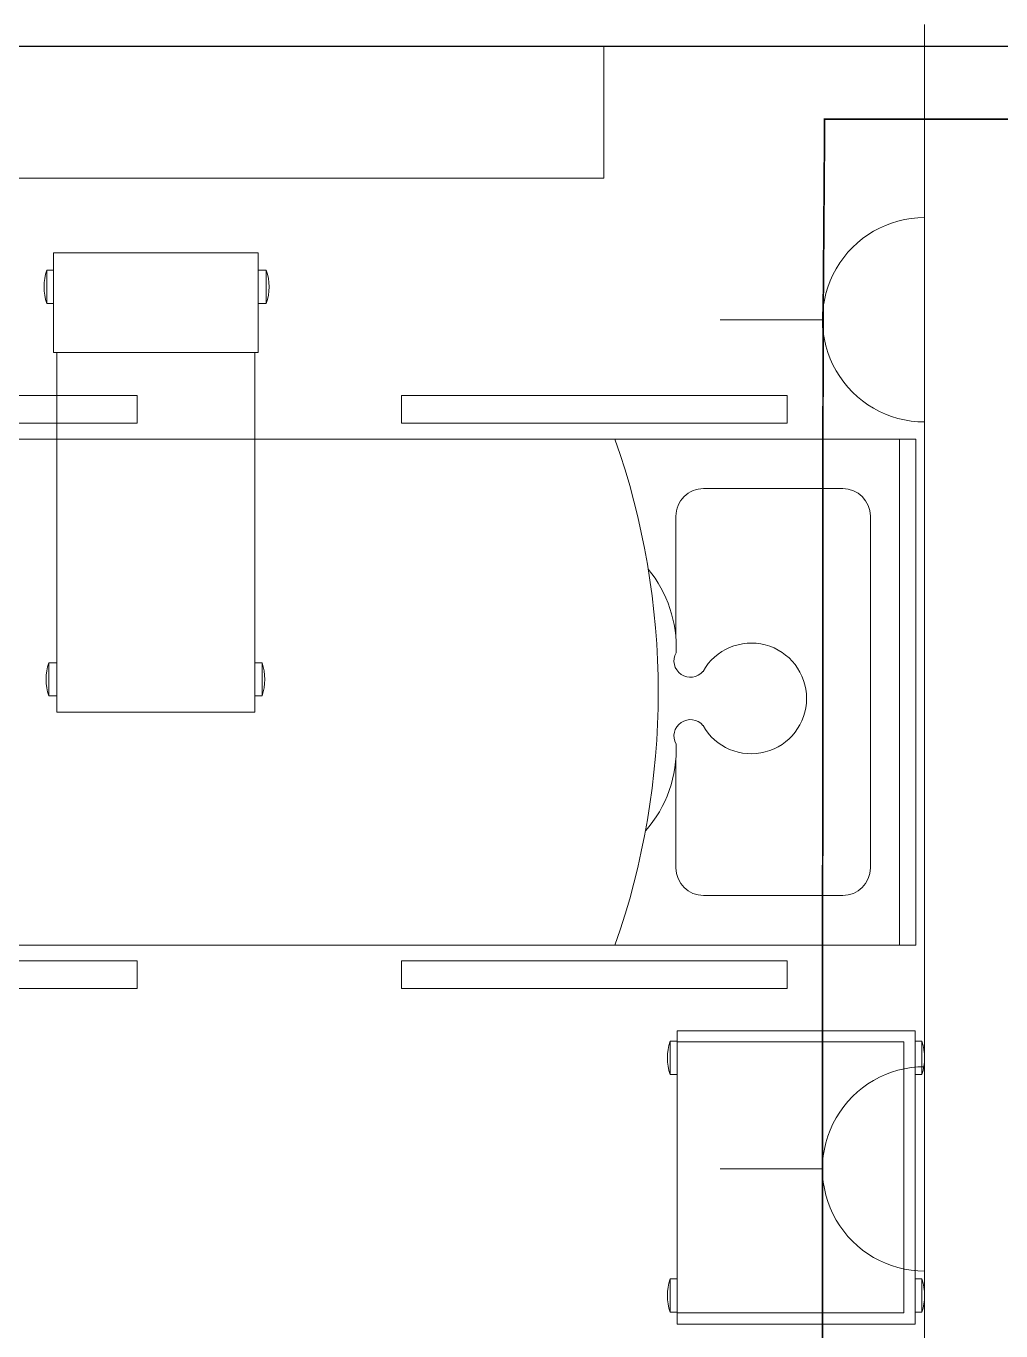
# Model space of a CAD drawing. Header units: metres. Extents: x 75097 to 220695, y -1557923 to -1361206.
# Drawn here: x 145843 to 147604, y -1428758 to -1426401 of the extents above; entities that cross this region are included whole.
import ezdxf

# ---------------------------------------------------------------- set-up
doc = ezdxf.new("R2010")
doc.units = ezdxf.units.M
doc.layers.get('0').update_dxf_attribs({"lineweight": 0})
doc.layers.add('A-100 - Copy$0$axes', color=8, linetype='Continuous')
for name, color, linetype, lineweight in [('A-100 - Copy$0$Medical Equipment and Furniture', 8, 'Continuous', 0), ('A-100 - Copy$0$Medical Equipment and Furniture1', 8, 'Continuous', 5), ('A-100 - Copy$0$Walls', 8, 'Continuous', 0)]:
    doc.layers.add(name, color=color, linetype=linetype, lineweight=lineweight)
doc.layers.add('E-POWR', color=7, linetype='Continuous', lineweight=9, true_color=0x4e7e3e)
doc.layers.add('EXF', color=7, linetype='Continuous', lineweight=0, true_color=0x4e7e3e)

# ---------------------------------------------------------------- blocks, each defined once
blk = doc.blocks.new('NORMAL SOCKET')
at = {"layer": 'E-POWR'}
for p, q in [((0, 307.7), (0, 615.4)), ((-307.7, 0), (307.7, 0))]:
    blk.add_line(p, q, dxfattribs=at)
blk.add_ellipse((0, 0), major_axis=(32.8, 305.9), ratio=1, start_param=4.81904, end_param=7.960633, dxfattribs=at)
blk = doc.blocks.new('A-100 - Copy$0$Hospital Bed')
at = {"layer": 'A-100 - Copy$0$Medical Equipment and Furniture1'}
for p, q in [((38.338, -101.6315, 0), (38.338, -101.6815, 0)), ((38.338, -101.6315, 0), (39.0347, -101.6315, 0)), ((39.0347, -101.6315, 0), (39.0347, -101.6815, 0)), ((39.5123, -101.6315, 0), (40.209, -101.6315, 0)), ((39.5123, -101.6315, 0), (39.5123, -101.6815, 0)), ((40.209, -101.6315, 0), (40.209, -101.6815, 0)), ((38.338, -101.6815, 0), (39.0347, -101.6815, 0)), ((39.5123, -101.6815, 0), (40.209, -101.6815, 0)), ((38.105, -102.6245, 0), (38.105, -101.7101, 0)), ((38.105, -101.7101, 0), (40.4164, -101.7101, 0)), ((38.135, -102.6245, 0), (38.135, -101.7101, 0)), ((40.3864, -101.7101, 0), (40.3864, -102.6245, 0)), ((40.4164, -101.7101, 0), (40.4164, -102.6245, 0)), ((38.2374, -101.7997, 0), (38.4887, -101.7997, 0)), ((38.1874, -102.485, 0), (38.1874, -101.8497, 0)), ((38.5387, -102.0476, 0), (38.5387, -101.8497, 0)), ((38.5387, -102.485, 0), (38.5387, -102.264, 0)), ((38.4887, -102.535, 0), (38.2374, -102.535, 0)), ((40.4164, -102.6245, 0), (38.105, -102.6245, 0)), ((38.338, -102.6532, 0), (38.338, -102.7032, 0)), ((39.0347, -102.6532, 0), (38.338, -102.6532, 0)), ((39.0347, -102.6532, 0), (39.0347, -102.7032, 0)), ((40.209, -102.6532, 0), (39.5123, -102.6532, 0)), ((39.5123, -102.6532, 0), (39.5123, -102.7032, 0)), ((40.209, -102.6532, 0), (40.209, -102.7032, 0)), ((39.0347, -102.7032, 0), (38.338, -102.7032, 0)), ((40.209, -102.7032, 0), (39.5123, -102.7032, 0))]:
    blk.add_line(p, q, dxfattribs=at)
at = {"layer": 'A-100 - Copy$0$Medical Equipment and Furniture1', "elevation": 0}
for points in [[(38.6489, -102.6245), (38.6489, -102.6245), (38.6489, -102.6245), (38.6489, -102.6245), (38.6489, -102.6245), (38.6489, -102.6245), (38.6489, -102.6245), (38.6489, -102.6245), (38.6489, -102.6245), (38.6489, -102.6245), (38.6489, -102.6245), (38.6489, -102.6245), (38.6489, -102.6245), (38.6489, -102.6245), (38.6489, -102.6245), (38.6489, -102.6245), (38.6489, -102.6245), (38.6489, -102.6245), (38.6489, -102.6245), (38.6489, -102.6245), (38.6489, -102.6245), (38.6489, -102.6245), (38.6489, -102.6245), (38.6489, -102.6245), (38.6489, -102.6245), (38.6489, -102.6245), (38.6489, -102.6245), (38.6489, -102.6245), (38.6489, -102.6245), (38.6489, -102.6245), (38.6489, -102.6245), (38.6489, -102.6245), (38.6489, -102.6245), (38.6489, -102.6245), (38.6489, -102.6245), (38.6489, -102.6245), (38.6489, -102.6245), (38.6489, -102.6245), (38.6489, -102.6245), (38.6489, -102.6245), (38.6489, -102.6245), (38.6489, -102.6245), (38.6489, -102.6245), (38.6489, -102.6245), (38.6489, -102.6245), (38.6489, -102.6245), (38.6489, -102.6245), (38.6489, -102.6245), (38.6489, -102.6245), (38.6489, -102.6245), (38.6489, -102.6245), (38.6489, -102.6245), (38.6489, -102.6245), (38.6489, -102.6245), (38.6489, -102.6245), (38.6489, -102.6245), (38.6489, -102.6245), (38.6489, -102.6245), (38.6489, -102.6245), (38.6489, -102.6245), (38.6489, -102.6245), (38.6489, -102.6245), (38.6489, -102.6245), (38.6489, -102.6245), (38.6489, -102.6245), (38.6489, -102.6245), (38.6489, -102.6245), (38.6489, -102.6245), (38.6489, -102.6245), (38.6489, -102.6245), (38.6489, -102.6245), (38.6489, -102.6245), (38.6489, -102.6245), (38.6489, -102.6245), (38.6489, -102.6245), (38.6489, -102.6245), (38.6489, -102.6245), (38.6489, -102.6245), (38.6489, -102.6245), (38.6489, -102.6245), (38.6489, -102.6245), (38.6489, -102.6245), (38.6489, -102.6245), (38.6489, -102.6245), (38.6489, -102.6245), (38.6489, -102.6245), (38.6489, -102.6245), (38.6489, -102.6245), (38.6489, -102.6245), (38.6489, -102.6245), (38.6489, -102.6245), (38.6489, -102.6245), (38.6489, -102.6245), (38.6489, -102.6245), (38.6489, -102.6245), (38.6489, -102.6245), (38.6489, -102.6245), (38.6489, -102.6245), (38.6489, -102.6245), (38.6489, -102.6245), (38.6489, -102.6245), (38.6489, -102.6245), (38.6489, -102.6245), (38.6489, -102.6245), (38.6489, -102.6245), (38.6489, -102.6245), (38.6489, -102.6245), (38.6489, -102.6245), (38.6489, -102.6245), (38.6489, -102.6245), (38.6489, -102.6245), (38.6489, -102.6245), (38.6489, -102.6245), (38.6489, -102.6245), (38.6489, -102.6245), (38.6489, -102.6245), (38.6489, -102.6245), (38.6489, -102.6245), (38.6489, -102.6245), (38.6489, -102.6245), (38.6489, -102.6245), (38.6489, -102.6245), (38.6489, -102.6245), (38.6489, -102.6245), (38.6489, -102.6245), (38.6489, -102.6245), (38.6489, -102.6245), (38.6489, -102.6245), (38.6489, -102.6245), (38.6489, -102.6245), (38.6489, -102.6245), (38.6489, -102.6245), (38.6489, -102.6245), (38.6489, -102.6245), (38.6489, -102.6245), (38.6489, -102.6245), (38.6489, -102.6245), (38.6489, -102.6245), (38.6489, -102.6245), (38.6489, -102.6245), (38.6489, -102.6245), (38.6489, -102.6245), (38.6489, -102.6245), (38.6489, -102.6245), (38.6489, -102.6245), (38.6489, -102.6245), (38.6489, -102.6245), (38.6489, -102.6245), (38.6489, -102.6245), (38.6489, -102.6245), (38.6489, -102.6245), (38.6489, -102.6245), (38.6489, -102.6245), (38.6489, -102.6245), (38.6489, -102.6245), (38.6489, -102.6245), (38.6489, -102.6245), (38.6489, -102.6245), (38.6489, -102.6245), (38.6489, -102.6245), (38.6489, -102.6245), (38.6489, -102.6245), (38.6489, -102.6245), (38.6489, -102.6245), (38.6489, -102.6245), (38.6489, -102.6245), (38.6489, -102.6245), (38.6489, -102.6245), (38.6489, -102.6245), (38.6489, -102.6245), (38.6489, -102.6245), (38.6489, -102.6245), (38.6489, -102.6245), (38.6489, -102.6245), (38.6489, -102.6245), (38.6489, -102.6245), (38.6489, -102.6245), (38.6489, -102.6245), (38.6489, -102.6245), (38.6489, -102.6245), (38.6489, -102.6245), (38.6489, -102.6245), (38.6489, -102.6245), (38.6489, -102.6245), (38.6489, -102.6245), (38.6489, -102.6245), (38.6489, -102.6245), (38.6489, -102.6245), (38.6489, -102.6245), (38.6489, -102.6245), (38.6489, -102.6245), (38.6489, -102.6245), (38.6489, -102.6245), (38.6489, -102.6245), (38.6489, -102.6245), (38.6489, -102.6245), (38.6489, -102.6245), (38.6489, -102.6245), (38.6489, -102.6245), (38.6489, -102.6245), (38.6489, -102.6245), (38.6489, -102.6245), (38.6489, -102.6245), (38.6489, -102.6245), (38.6489, -102.6245), (38.6489, -102.6245), (38.6489, -102.6245), (38.6489, -102.6245), (38.6489, -102.6245), (38.6489, -102.6245), (38.6489, -102.6245), (38.6489, -102.6245), (38.6489, -102.6245), (38.6489, -102.6245), (38.6489, -102.6245), (38.6489, -102.6245), (38.6489, -102.6245), (38.6489, -102.6245), (38.6489, -102.6245)], [(38.6489, -102.6245), (38.6489, -102.6245), (38.6489, -102.6245), (38.6489, -102.6245), (38.6489, -102.6245), (38.6489, -102.6245), (38.6489, -102.6245), (38.6489, -102.6245), (38.6489, -102.6245), (38.6489, -102.6245), (38.6489, -102.6245), (38.6489, -102.6245), (38.6489, -102.6245), (38.6489, -102.6245), (38.6489, -102.6245), (38.6489, -102.6245), (38.6489, -102.6245), (38.6489, -102.6245), (38.6489, -102.6245), (38.6489, -102.6245), (38.6489, -102.6245), (38.6489, -102.6245), (38.6489, -102.6245), (38.6489, -102.6245), (38.6489, -102.6245), (38.6489, -102.6245), (38.6489, -102.6245), (38.6489, -102.6245), (38.6489, -102.6245), (38.6489, -102.6245), (38.6489, -102.6245), (38.6489, -102.6245), (38.6489, -102.6245), (38.6489, -102.6245), (38.6489, -102.6245), (38.6489, -102.6245), (38.6489, -102.6245), (38.6489, -102.6245), (38.6489, -102.6245), (38.6489, -102.6245), (38.6489, -102.6245), (38.6489, -102.6245), (38.6489, -102.6245), (38.6489, -102.6245), (38.6489, -102.6245), (38.6489, -102.6245), (38.6489, -102.6245), (38.6489, -102.6245), (38.6489, -102.6245), (38.6489, -102.6245), (38.6489, -102.6245), (38.6489, -102.6245), (38.6489, -102.6245), (38.6489, -102.6245), (38.6489, -102.6245), (38.6489, -102.6245), (38.6489, -102.6245), (38.6489, -102.6245), (38.6489, -102.6245), (38.6489, -102.6245), (38.6489, -102.6245), (38.6489, -102.6245), (38.6489, -102.6245), (38.6489, -102.6245), (38.6489, -102.6245), (38.6489, -102.6245), (38.6489, -102.6245), (38.6489, -102.6245), (38.6489, -102.6245), (38.6489, -102.6245), (38.6489, -102.6245), (38.6489, -102.6245), (38.6489, -102.6245), (38.6489, -102.6245), (38.6489, -102.6245), (38.6489, -102.6245), (38.6489, -102.6245), (38.6489, -102.6245), (38.6489, -102.6245), (38.6489, -102.6245), (38.6489, -102.6245), (38.6489, -102.6245), (38.6489, -102.6245), (38.6489, -102.6245), (38.6489, -102.6245), (38.6489, -102.6245), (38.6489, -102.6245), (38.6489, -102.6245), (38.6489, -102.6245), (38.6489, -102.6245), (38.6489, -102.6245), (38.6489, -102.6245), (38.6489, -102.6245), (38.6489, -102.6245), (38.6489, -102.6245), (38.6489, -102.6245), (38.6489, -102.6245), (38.6489, -102.6245), (38.6489, -102.6245), (38.6489, -102.6245), (38.6489, -102.6245), (38.6489, -102.6245), (38.6489, -102.6245), (38.6489, -102.6245), (38.6489, -102.6245), (38.6489, -102.6245), (38.6489, -102.6245), (38.6489, -102.6245), (38.6489, -102.6245), (38.6489, -102.6245), (38.6489, -102.6245), (38.6489, -102.6245), (38.6489, -102.6245), (38.6489, -102.6245), (38.6489, -102.6245), (38.6489, -102.6245), (38.6489, -102.6245), (38.6489, -102.6245), (38.6489, -102.6245), (38.6489, -102.6245), (38.6489, -102.6245), (38.6489, -102.6245), (38.6489, -102.6245), (38.6489, -102.6245), (38.6489, -102.6245), (38.6489, -102.6245), (38.6489, -102.6245), (38.6489, -102.6245), (38.6489, -102.6245), (38.6489, -102.6245), (38.6489, -102.6245), (38.6489, -102.6245), (38.6489, -102.6245), (38.6489, -102.6245), (38.6489, -102.6245), (38.6489, -102.6245), (38.6489, -102.6245), (38.6489, -102.6245), (38.6489, -102.6245), (38.6489, -102.6245), (38.6489, -102.6245), (38.6489, -102.6245), (38.6489, -102.6245), (38.6489, -102.6245), (38.6489, -102.6245), (38.6489, -102.6245), (38.6489, -102.6245), (38.6489, -102.6245), (38.6489, -102.6245), (38.6489, -102.6245), (38.6489, -102.6245), (38.6489, -102.6245), (38.6489, -102.6245), (38.6489, -102.6245), (38.6489, -102.6245), (38.6489, -102.6245), (38.6489, -102.6245), (38.6489, -102.6245), (38.6489, -102.6245), (38.6489, -102.6245), (38.6489, -102.6245), (38.6489, -102.6245), (38.6489, -102.6245), (38.6489, -102.6245), (38.6489, -102.6245), (38.6489, -102.6245), (38.6489, -102.6245), (38.6489, -102.6245), (38.6489, -102.6245), (38.6489, -102.6245), (38.6489, -102.6245), (38.6489, -102.6245), (38.6489, -102.6245), (38.6489, -102.6245), (38.6489, -102.6245), (38.6489, -102.6245), (38.6489, -102.6245), (38.6489, -102.6245), (38.6489, -102.6245), (38.6489, -102.6245), (38.6489, -102.6245), (38.6489, -102.6245), (38.6489, -102.6245), (38.6489, -102.6245), (38.6489, -102.6245), (38.6489, -102.6245), (38.6489, -102.6245), (38.6489, -102.6245), (38.6489, -102.6245), (38.6489, -102.6245), (38.6489, -102.6245), (38.6489, -102.6245), (38.6489, -102.6245), (38.6489, -102.6245), (38.6489, -102.6245), (38.6489, -102.6245), (38.6489, -102.6245), (38.6489, -102.6245), (38.6489, -102.6245), (38.6489, -102.6245), (38.6489, -102.6245), (38.6489, -102.6245), (38.6489, -102.6245), (38.6489, -102.6245), (38.6489, -102.6245), (38.6489, -102.6245), (38.6489, -102.6245), (38.6489, -102.6245), (38.6489, -102.6245), (38.6489, -102.6245), (38.6489, -102.6245), (38.6489, -102.6245), (38.6489, -102.6245), (38.6489, -102.6245)], [(38.6489, -102.6245), (38.6489, -102.6245), (38.6489, -102.6245), (38.6489, -102.6245), (38.6489, -102.6245), (38.6489, -102.6245), (38.6489, -102.6245), (38.6489, -102.6245), (38.6489, -102.6245), (38.6489, -102.6245), (38.6489, -102.6245), (38.6489, -102.6245), (38.6489, -102.6245), (38.6489, -102.6245), (38.6489, -102.6245), (38.6489, -102.6245), (38.6489, -102.6245), (38.6489, -102.6245), (38.6489, -102.6245), (38.6489, -102.6245), (38.6489, -102.6245), (38.6489, -102.6245), (38.6489, -102.6245), (38.6489, -102.6245), (38.6489, -102.6245), (38.6489, -102.6245), (38.6489, -102.6245), (38.6489, -102.6245), (38.6489, -102.6245), (38.6489, -102.6245), (38.6489, -102.6245), (38.6489, -102.6245), (38.6489, -102.6245), (38.6489, -102.6245), (38.6489, -102.6245), (38.6489, -102.6245), (38.6489, -102.6245), (38.6489, -102.6245), (38.6489, -102.6245), (38.6489, -102.6245), (38.6489, -102.6245), (38.6489, -102.6245), (38.6489, -102.6245), (38.6489, -102.6245), (38.6489, -102.6245), (38.6489, -102.6245), (38.6489, -102.6245), (38.6489, -102.6245), (38.6489, -102.6245), (38.6489, -102.6245), (38.6489, -102.6245), (38.6489, -102.6245), (38.6489, -102.6245), (38.6489, -102.6245), (38.6489, -102.6245), (38.6489, -102.6245), (38.6489, -102.6245), (38.6489, -102.6245), (38.6489, -102.6245), (38.6489, -102.6245), (38.6489, -102.6245), (38.6489, -102.6245), (38.6489, -102.6245), (38.6489, -102.6245), (38.6489, -102.6245), (38.6489, -102.6245), (38.6489, -102.6245), (38.6489, -102.6245), (38.6489, -102.6245), (38.6489, -102.6245), (38.6489, -102.6245), (38.6489, -102.6245), (38.6489, -102.6245), (38.6489, -102.6245), (38.6489, -102.6245), (38.6489, -102.6245), (38.6489, -102.6245), (38.6489, -102.6245), (38.6489, -102.6245), (38.6489, -102.6245), (38.6489, -102.6245), (38.6489, -102.6245), (38.6489, -102.6245), (38.6489, -102.6245), (38.6489, -102.6245), (38.6489, -102.6245), (38.6489, -102.6245), (38.6489, -102.6245), (38.6489, -102.6245), (38.6489, -102.6245), (38.6489, -102.6245), (38.6489, -102.6245), (38.6489, -102.6245), (38.6489, -102.6245), (38.6489, -102.6245), (38.6489, -102.6245), (38.6489, -102.6245), (38.6489, -102.6245), (38.6489, -102.6245), (38.6489, -102.6245), (38.6489, -102.6245), (38.6489, -102.6245), (38.6489, -102.6245), (38.6489, -102.6245), (38.6489, -102.6245), (38.6489, -102.6245), (38.6489, -102.6245), (38.6489, -102.6245), (38.6489, -102.6245), (38.6489, -102.6245), (38.6489, -102.6245), (38.6489, -102.6245), (38.6489, -102.6245), (38.6489, -102.6245), (38.6489, -102.6245), (38.6489, -102.6245), (38.6489, -102.6245), (38.6489, -102.6245), (38.6489, -102.6245), (38.6489, -102.6245), (38.6489, -102.6245), (38.6489, -102.6245), (38.6489, -102.6245), (38.6489, -102.6245), (38.6489, -102.6245), (38.6489, -102.6245), (38.6489, -102.6245), (38.6489, -102.6245), (38.6489, -102.6245), (38.6489, -102.6245), (38.6489, -102.6245), (38.6489, -102.6245), (38.6489, -102.6245), (38.6489, -102.6245), (38.6489, -102.6245), (38.6489, -102.6245), (38.6489, -102.6245), (38.6489, -102.6245), (38.6489, -102.6245), (38.6489, -102.6245), (38.6489, -102.6245), (38.6489, -102.6245), (38.6489, -102.6245), (38.6489, -102.6245), (38.6489, -102.6245), (38.6489, -102.6245), (38.6489, -102.6245), (38.6489, -102.6245), (38.6489, -102.6245), (38.6489, -102.6245), (38.6489, -102.6245), (38.6489, -102.6245), (38.6489, -102.6245), (38.6489, -102.6245), (38.6489, -102.6245), (38.6489, -102.6245), (38.6489, -102.6245), (38.6489, -102.6245), (38.6489, -102.6245), (38.6489, -102.6245), (38.6489, -102.6245), (38.6489, -102.6245), (38.6489, -102.6245), (38.6489, -102.6245), (38.6489, -102.6245), (38.6489, -102.6245), (38.6489, -102.6245), (38.6489, -102.6245), (38.6489, -102.6245), (38.6489, -102.6245), (38.6489, -102.6245), (38.6489, -102.6245), (38.6489, -102.6245), (38.6489, -102.6245), (38.6489, -102.6245), (38.6489, -102.6245), (38.6489, -102.6245), (38.6489, -102.6245), (38.6489, -102.6245), (38.6489, -102.6245), (38.6489, -102.6245), (38.6489, -102.6245), (38.6489, -102.6245), (38.6489, -102.6245), (38.6489, -102.6245), (38.6489, -102.6245), (38.6489, -102.6245), (38.6489, -102.6245), (38.6489, -102.6245), (38.6489, -102.6245), (38.6489, -102.6245), (38.6489, -102.6245), (38.6489, -102.6245), (38.6489, -102.6245), (38.6489, -102.6245), (38.6489, -102.6245), (38.6489, -102.6245), (38.6489, -102.6245), (38.6489, -102.6245), (38.6489, -102.6245), (38.6489, -102.6245), (38.6489, -102.6245), (38.6489, -102.6245), (38.6489, -102.6245), (38.6489, -102.6245), (38.6489, -102.6245), (38.6489, -102.6245), (38.6489, -102.6245), (38.6489, -102.6245), (38.6489, -102.6245), (38.6489, -102.6245), (38.6489, -102.6245), (38.6489, -102.6245), (38.6489, -102.6245), (38.6489, -102.6245), (38.6489, -102.6245), (38.6489, -102.6245), (38.6489, -102.6245), (38.6489, -102.6245), (38.6489, -102.6245), (38.6489, -102.6245), (38.6489, -102.6245), (38.6489, -102.6245), (38.6489, -102.6245), (38.6489, -102.6245), (38.6489, -102.6245), (38.6489, -102.6245), (38.6489, -102.6245), (38.6489, -102.6245), (38.6489, -102.6245), (38.6489, -102.6245), (38.6489, -102.6245), (38.6489, -102.6245), (38.6489, -102.6245), (38.6489, -102.6245), (38.6489, -102.6245), (38.6489, -102.6245), (38.6489, -102.6245), (38.6489, -102.6245), (38.6489, -102.6245), (38.6489, -102.6245), (38.6489, -102.6245), (38.6489, -102.6245), (38.6489, -102.6245), (38.6489, -102.6245), (38.6489, -102.6245), (38.6489, -102.6245), (38.6489, -102.6245), (38.6489, -102.6245), (38.6489, -102.6245), (38.6489, -102.6245), (38.6489, -102.6245), (38.6489, -102.6245), (38.6489, -102.6245), (38.6489, -102.6245), (38.6489, -102.6245), (38.6489, -102.6245), (38.6489, -102.6245), (38.6489, -102.6245), (38.6489, -102.6245), (38.6489, -102.6245), (38.6489, -102.6245), (38.6489, -102.6245), (38.6489, -102.6245), (38.6489, -102.6245), (38.6489, -102.6245), (38.6489, -102.6245), (38.6489, -102.6245), (38.6489, -102.6245), (38.6489, -102.6245), (38.6489, -102.6245), (38.6489, -102.6245), (38.6489, -102.6245), (38.6489, -102.6245), (38.6489, -102.6245), (38.6489, -102.6245), (38.6489, -102.6245)]]:
    blk.add_lwpolyline(points, close=True, dxfattribs=at)
for points in [[(38.6489, -102.6245), (38.6489, -102.6245), (38.6489, -102.6245), (38.6489, -102.6245), (38.6489, -102.6245), (38.6489, -102.6245), (38.6489, -102.6245), (38.6489, -102.6245)], [(38.6489, -102.6245), (38.6489, -102.6245), (38.6489, -102.6245), (38.6489, -102.6245), (38.6489, -102.6245), (38.6489, -102.6245), (38.6489, -102.6245), (38.6489, -102.6245), (38.6489, -102.6245), (38.6489, -102.6245), (38.6489, -102.6245), (38.6489, -102.6245), (38.6489, -102.6245), (38.6489, -102.6245), (38.6489, -102.6245), (38.6489, -102.6245), (38.6489, -102.6245), (38.6489, -102.6245), (38.6489, -102.6245), (38.6489, -102.6245), (38.6489, -102.6245), (38.6489, -102.6245), (38.6489, -102.6245), (38.6489, -102.6245), (38.6489, -102.6245), (38.6489, -102.6245), (38.6489, -102.6245), (38.6489, -102.6245), (38.6489, -102.6245), (38.6489, -102.6245), (38.6489, -102.6245), (38.6489, -102.6245), (38.6489, -102.6245), (38.6489, -102.6245), (38.6489, -102.6245), (38.6489, -102.6245), (38.6489, -102.6245), (38.6489, -102.6245), (38.6489, -102.6245), (38.6489, -102.6245), (38.6489, -102.6245), (38.6489, -102.6245), (38.6489, -102.6245), (38.6489, -102.6245), (38.6489, -102.6245), (38.6489, -102.6245), (38.6489, -102.6245), (38.6489, -102.6245), (38.6489, -102.6245), (38.6489, -102.6245), (38.6489, -102.6245), (38.6489, -102.6245), (38.6489, -102.6245), (38.6489, -102.6245), (38.6489, -102.6245), (38.6489, -102.6245), (38.6489, -102.6245), (38.6489, -102.6245), (38.6489, -102.6245), (38.6489, -102.6245), (38.6489, -102.6245), (38.6489, -102.6245), (38.6489, -102.6245), (38.6489, -102.6245), (38.6489, -102.6245), (38.6489, -102.6245), (38.6489, -102.6245), (38.6489, -102.6245), (38.6489, -102.6245), (38.6489, -102.6245), (38.6489, -102.6245), (38.6489, -102.6245), (38.6489, -102.6245), (38.6489, -102.6245), (38.6489, -102.6245), (38.6489, -102.6245), (38.6489, -102.6245), (38.6489, -102.6245), (38.6489, -102.6245), (38.6489, -102.6245), (38.6489, -102.6245), (38.6489, -102.6245), (38.6489, -102.6245), (38.6489, -102.6245), (38.6489, -102.6245), (38.6489, -102.6245), (38.6489, -102.6245), (38.6489, -102.6245), (38.6489, -102.6245), (38.6489, -102.6245), (38.6489, -102.6245), (38.6489, -102.6245), (38.6489, -102.6245), (38.6489, -102.6245), (38.6489, -102.6245), (38.6489, -102.6245), (38.6489, -102.6245), (38.6489, -102.6245), (38.6489, -102.6245), (38.6489, -102.6245), (38.6489, -102.6245), (38.6489, -102.6245), (38.6489, -102.6245), (38.6489, -102.6245), (38.6489, -102.6245), (38.6489, -102.6245), (38.6489, -102.6245), (38.6489, -102.6245), (38.6489, -102.6245), (38.6489, -102.6245), (38.6489, -102.6245)], [(38.6489, -102.6245), (38.6489, -102.6245), (38.6489, -102.6245), (38.6489, -102.6245), (38.6489, -102.6245), (38.6489, -102.6245), (38.6489, -102.6245), (38.6489, -102.6245), (38.6489, -102.6245), (38.6489, -102.6245), (38.6489, -102.6245), (38.6489, -102.6245), (38.6489, -102.6245), (38.6489, -102.6245), (38.6489, -102.6245), (38.6489, -102.6245), (38.6489, -102.6245)], [(38.6489, -102.6245), (38.6489, -102.6245), (38.6489, -102.6245), (38.6489, -102.6245), (38.6489, -102.6245), (38.6489, -102.6245), (38.6489, -102.6245)], [(38.6489, -102.6245), (38.6489, -102.6245), (38.6489, -102.6245), (38.6489, -102.6245), (38.6489, -102.6245), (38.6489, -102.6245), (38.6489, -102.6245), (38.6489, -102.6245), (38.6489, -102.6245), (38.6489, -102.6245), (38.6489, -102.6245), (38.6489, -102.6245)], [(38.6489, -102.6245), (38.6489, -102.6245), (38.6489, -102.6245), (38.6489, -102.6245), (38.6489, -102.6245), (38.6489, -102.6245), (38.6489, -102.6245), (38.6489, -102.6245), (38.6489, -102.6245), (38.6489, -102.6245), (38.6489, -102.6245), (38.6489, -102.6245), (38.6489, -102.6245), (38.6489, -102.6245), (38.6489, -102.6245), (38.6489, -102.6245), (38.6489, -102.6245), (38.6489, -102.6245), (38.6489, -102.6245), (38.6489, -102.6245), (38.6489, -102.6245), (38.6489, -102.6245), (38.6489, -102.6245), (38.6489, -102.6245), (38.6489, -102.6245), (38.6489, -102.6245), (38.6489, -102.6245), (38.6489, -102.6245), (38.6489, -102.6245), (38.6489, -102.6245), (38.6489, -102.6245), (38.6489, -102.6245), (38.6489, -102.6245), (38.6489, -102.6245), (38.6489, -102.6245), (38.6489, -102.6245), (38.6489, -102.6245), (38.6489, -102.6245), (38.6489, -102.6245), (38.6489, -102.6245), (38.6489, -102.6245), (38.6489, -102.6245), (38.6489, -102.6245), (38.6489, -102.6245), (38.6489, -102.6245), (38.6489, -102.6245), (38.6489, -102.6245), (38.6489, -102.6245), (38.6489, -102.6245), (38.6489, -102.6245), (38.6489, -102.6245), (38.6489, -102.6245), (38.6489, -102.6245), (38.6489, -102.6245), (38.6489, -102.6245), (38.6489, -102.6245), (38.6489, -102.6245), (38.6489, -102.6245), (38.6489, -102.6245), (38.6489, -102.6245), (38.6489, -102.6245), (38.6489, -102.6245), (38.6489, -102.6245), (38.6489, -102.6245), (38.6489, -102.6245), (38.6489, -102.6245), (38.6489, -102.6245), (38.6489, -102.6245), (38.6489, -102.6245), (38.6489, -102.6245), (38.6489, -102.6245), (38.6489, -102.6245), (38.6489, -102.6245), (38.6489, -102.6245), (38.6489, -102.6245), (38.6489, -102.6245), (38.6489, -102.6245), (38.6489, -102.6245), (38.6489, -102.6245), (38.6489, -102.6245), (38.6489, -102.6245), (38.6489, -102.6245), (38.6489, -102.6245), (38.6489, -102.6245), (38.6489, -102.6245), (38.6489, -102.6245), (38.6489, -102.6245), (38.6489, -102.6245), (38.6489, -102.6245)], [(38.6489, -102.6245), (38.6489, -102.6245), (38.6489, -102.6245), (38.6489, -102.6245), (38.6489, -102.6245), (38.6489, -102.6245), (38.6489, -102.6245), (38.6489, -102.6245), (38.6489, -102.6245), (38.6489, -102.6245), (38.6489, -102.6245), (38.6489, -102.6245), (38.6489, -102.6245), (38.6489, -102.6245), (38.6489, -102.6245), (38.6489, -102.6245), (38.6489, -102.6245), (38.6489, -102.6245), (38.6489, -102.6245), (38.6489, -102.6245), (38.6489, -102.6245), (38.6489, -102.6245), (38.6489, -102.6245), (38.6489, -102.6245), (38.6489, -102.6245), (38.6489, -102.6245), (38.6489, -102.6245), (38.6489, -102.6245), (38.6489, -102.6245), (38.6489, -102.6245), (38.6489, -102.6245), (38.6489, -102.6245), (38.6489, -102.6245), (38.6489, -102.6245), (38.6489, -102.6245), (38.6489, -102.6245), (38.6489, -102.6245), (38.6489, -102.6245), (38.6489, -102.6245), (38.6489, -102.6245), (38.6489, -102.6245), (38.6489, -102.6245), (38.6489, -102.6245), (38.6489, -102.6245), (38.6489, -102.6245), (38.6489, -102.6245), (38.6489, -102.6245), (38.6489, -102.6245), (38.6489, -102.6245), (38.6489, -102.6245), (38.6489, -102.6245), (38.6489, -102.6245), (38.6489, -102.6245), (38.6489, -102.6245)], [(38.6489, -102.6245), (38.6489, -102.6245), (38.6489, -102.6245), (38.6489, -102.6245), (38.6489, -102.6245), (38.6489, -102.6245), (38.6489, -102.6245), (38.6489, -102.6245), (38.6489, -102.6245), (38.6489, -102.6245)], [(38.6489, -102.6245), (38.6489, -102.6245), (38.6489, -102.6245), (38.6489, -102.6245), (38.6489, -102.6245), (38.6489, -102.6245), (38.6489, -102.6245), (38.6489, -102.6245), (38.6489, -102.6245), (38.6489, -102.6245)], [(38.6489, -102.6245), (38.6489, -102.6245), (38.6489, -102.6245), (38.6489, -102.6245), (38.6489, -102.6245), (38.6489, -102.6245), (38.6489, -102.6245), (38.6489, -102.6245), (38.6489, -102.6245), (38.6489, -102.6245), (38.6489, -102.6245), (38.6489, -102.6245), (38.6489, -102.6245), (38.6489, -102.6245), (38.6489, -102.6245)], [(38.6489, -102.6245), (38.6489, -102.6245), (38.6489, -102.6245), (38.6489, -102.6245), (38.6489, -102.6245), (38.6489, -102.6245), (38.6489, -102.6245), (38.6489, -102.6245), (38.6489, -102.6245), (38.6489, -102.6245)], [(38.6489, -102.6245), (38.6489, -102.6245), (38.6489, -102.6245), (38.6489, -102.6245), (38.6489, -102.6245), (38.6489, -102.6245), (38.6489, -102.6245)], [(38.6489, -102.6245), (38.6489, -102.6245), (38.6489, -102.6245), (38.6489, -102.6245), (38.6489, -102.6245), (38.6489, -102.6245), (38.6489, -102.6245), (38.6489, -102.6245), (38.6489, -102.6245), (38.6489, -102.6245)], [(38.6489, -102.6245), (38.6489, -102.6245), (38.6489, -102.6245), (38.6489, -102.6245), (38.6489, -102.6245), (38.6489, -102.6245), (38.6489, -102.6245), (38.6489, -102.6245), (38.6489, -102.6245), (38.6489, -102.6245), (38.6489, -102.6245), (38.6489, -102.6245), (38.6489, -102.6245), (38.6489, -102.6245), (38.6489, -102.6245), (38.6489, -102.6245), (38.6489, -102.6245), (38.6489, -102.6245)], [(38.6489, -102.6245), (38.6489, -102.6245), (38.6489, -102.6245), (38.6489, -102.6245), (38.6489, -102.6245), (38.6489, -102.6245), (38.6489, -102.6245), (38.6489, -102.6245), (38.6489, -102.6245)]]:
    blk.add_lwpolyline(points, dxfattribs=at)
at = {"layer": 'A-100 - Copy$0$Medical Equipment and Furniture1'}
for centre, radius, start, end in [((39.9488, -102.1673, 0), 1.378, 160.6222, 199.3778), ((38.2374, -101.8497, 0), 0.05, 90, 180), ((38.4887, -101.8497, 0), 0.05, 0, 90), ((38.7578, -102.0625, 0), 0.2195, 138.2973, 182.816), ((38.4026, -102.1558, 0), 0.1, 29.3037, 330.6963), ((38.5126, -102.0878, 0), 0.0297, 220.0437, 29.1003), ((38.5126, -102.2238, 0), 0.0297, 330.8997, 139.9563), ((38.7578, -102.2491, 0), 0.2195, 177.184, 219.6878), ((38.2374, -102.485, 0), 0.05, 180, 270), ((38.4887, -102.485, 0), 0.05, 270, 0)]:
    blk.add_arc(centre, radius, start, end, dxfattribs=at)
blk = doc.blocks.new('A-100 - Copy$0$HF13963-P')
at = {"layer": 'A-100 - Copy$0$Medical Equipment and Furniture1'}
for p, q in [((0.0915, 0.1995), (0.0315, 0.1995)), ((0.0315, 0.1995), (0.0315, 0.185)), ((0.0915, 0.1995), (0.0915, 0.185)), ((0.8007, 0.1919), (0.7407, 0.1919)), ((0.7407, 0.1919), (0.7407, 0.1788)), ((0.8007, 0.1919), (0.8007, 0.1788)), ((0.18, 0.185), (0, 0.185)), ((0, 0.185), (0, -0.185)), ((0.18, 0.185), (0.18, -0.185)), ((0.83, 0.1788), (0.18, 0.1788)), ((0.83, -0.1788), (0.83, 0.1788)), ((0.18, -0.185), (0, -0.185)), ((0.0315, -0.185), (0.0315, -0.1971)), ((0.0915, -0.185), (0.0915, -0.1971)), ((0.18, -0.1788), (0.83, -0.1788)), ((0.7407, -0.1788), (0.7407, -0.1933)), ((0.8007, -0.1788), (0.8007, -0.1933)), ((0.0915, -0.1971), (0.0315, -0.1971)), ((0.8007, -0.1933), (0.7407, -0.1933))]:
    blk.add_line(p, q, dxfattribs=at)
for centre, start, end in [((0.0615, 0.112), 71.0754, 108.9246), ((0.7707, 0.1044), 71.0754, 108.9246), ((0.0615, -0.1096), 251.0754, 288.9246), ((0.7707, -0.1058), 251.0754, 288.9246)]:
    blk.add_arc(centre, 0.0925, start, end, dxfattribs=at)
blk = doc.blocks.new('A-100 - Copy$0$HF10531-P')
at = {"layer": 'A-100 - Copy$0$Medical Equipment and Furniture1'}
for p, q in [((0.53, 0.43), (0, 0.43)), ((0, 0.43), (0, 0)), ((0.0791, 0.4424), (0.0191, 0.4424)), ((0.0191, 0.4424), (0.0191, 0.43)), ((0.0791, 0.4424), (0.0791, 0.43)), ((0.5086, 0.4424), (0.4486, 0.4424)), ((0.4486, 0.4424), (0.4486, 0.43)), ((0.5086, 0.4424), (0.5086, 0.43)), ((0.53, 0), (0.53, 0.43)), ((0.51, 0.41), (0.02, 0.41)), ((0.02, 0.41), (0.02, 0)), ((0.51, 0), (0.51, 0.41)), ((0, 0), (0.53, 0)), ((0.0191, -0.0124), (0.0191, 0)), ((0.0791, -0.0124), (0.0791, 0)), ((0.4486, -0.0124), (0.4486, 0)), ((0.5086, -0.0124), (0.5086, 0)), ((0.0791, -0.0124), (0.0191, -0.0124)), ((0.5086, -0.0124), (0.4486, -0.0124))]:
    blk.add_line(p, q, dxfattribs=at)
for points in [[(0.02, 0.41), (0.02, 0.41), (0.02, 0.41), (0.02, 0.41), (0.02, 0.41), (0.02, 0.41), (0.02, 0.41), (0.02, 0.41), (0.02, 0.41), (0.02, 0.41), (0.02, 0.41), (0.02, 0.41), (0.02, 0.41), (0.02, 0.41), (0.02, 0.41), (0.02, 0.41), (0.02, 0.41), (0.02, 0.41), (0.02, 0.41), (0.02, 0.41), (0.02, 0.41), (0.02, 0.41), (0.02, 0.41), (0.02, 0.41), (0.02, 0.41), (0.02, 0.41), (0.02, 0.41), (0.02, 0.41), (0.02, 0.41), (0.02, 0.41), (0.02, 0.41), (0.02, 0.41), (0.02, 0.41), (0.02, 0.41), (0.02, 0.41), (0.02, 0.41), (0.02, 0.41), (0.02, 0.41), (0.02, 0.41), (0.02, 0.41), (0.02, 0.41), (0.02, 0.41), (0.02, 0.41), (0.02, 0.41), (0.02, 0.41), (0.02, 0.41), (0.02, 0.41), (0.02, 0.41), (0.02, 0.41), (0.02, 0.41), (0.02, 0.41), (0.02, 0.41), (0.02, 0.41), (0.02, 0.41), (0.02, 0.41), (0.02, 0.41), (0.02, 0.41), (0.02, 0.41), (0.02, 0.41), (0.02, 0.41), (0.02, 0.41), (0.02, 0.41), (0.02, 0.41), (0.02, 0.41), (0.02, 0.41), (0.02, 0.41), (0.02, 0.41), (0.02, 0.41), (0.02, 0.41), (0.02, 0.41), (0.02, 0.41), (0.02, 0.41), (0.02, 0.41), (0.02, 0.41), (0.02, 0.41), (0.02, 0.41), (0.02, 0.41), (0.02, 0.41), (0.02, 0.41), (0.02, 0.41), (0.02, 0.41), (0.02, 0.41), (0.02, 0.41), (0.02, 0.41), (0.02, 0.41), (0.02, 0.41), (0.02, 0.41), (0.02, 0.41), (0.02, 0.41), (0.02, 0.41), (0.02, 0.41), (0.02, 0.41), (0.02, 0.41), (0.02, 0.41), (0.02, 0.41), (0.02, 0.41), (0.02, 0.41), (0.02, 0.41), (0.02, 0.41), (0.02, 0.41), (0.02, 0.41), (0.02, 0.41), (0.02, 0.41), (0.02, 0.41), (0.02, 0.41), (0.02, 0.41), (0.02, 0.41), (0.02, 0.41), (0.02, 0.41), (0.02, 0.41), (0.02, 0.41), (0.02, 0.41), (0.02, 0.41), (0.02, 0.41), (0.02, 0.41), (0.02, 0.41), (0.02, 0.41), (0.02, 0.41), (0.02, 0.41), (0.02, 0.41), (0.02, 0.41), (0.02, 0.41), (0.02, 0.41), (0.02, 0.41), (0.02, 0.41), (0.02, 0.41), (0.02, 0.41), (0.02, 0.41), (0.02, 0.41), (0.02, 0.41), (0.02, 0.41), (0.02, 0.41), (0.02, 0.41), (0.02, 0.41), (0.02, 0.41), (0.02, 0.41), (0.02, 0.41), (0.02, 0.41), (0.02, 0.41), (0.02, 0.41), (0.02, 0.41), (0.02, 0.41), (0.02, 0.41), (0.02, 0.41), (0.02, 0.41), (0.02, 0.41), (0.02, 0.41), (0.02, 0.41), (0.02, 0.41), (0.02, 0.41), (0.02, 0.41), (0.02, 0.41), (0.02, 0.41), (0.02, 0.41), (0.02, 0.41), (0.02, 0.41), (0.02, 0.41), (0.02, 0.41), (0.02, 0.41), (0.02, 0.41), (0.02, 0.41), (0.02, 0.41), (0.02, 0.41), (0.02, 0.41), (0.02, 0.41), (0.02, 0.41), (0.02, 0.41), (0.02, 0.41), (0.02, 0.41), (0.02, 0.41), (0.02, 0.41), (0.02, 0.41), (0.02, 0.41), (0.02, 0.41), (0.02, 0.41), (0.02, 0.41), (0.02, 0.41), (0.02, 0.41), (0.02, 0.41), (0.02, 0.41), (0.02, 0.41), (0.02, 0.41), (0.02, 0.41), (0.02, 0.41), (0.02, 0.41), (0.02, 0.41), (0.02, 0.41), (0.02, 0.41), (0.02, 0.41), (0.02, 0.41), (0.02, 0.41), (0.02, 0.41), (0.02, 0.41), (0.02, 0.41), (0.02, 0.41), (0.02, 0.41), (0.02, 0.41), (0.02, 0.41), (0.02, 0.41), (0.02, 0.41), (0.02, 0.41), (0.02, 0.41), (0.02, 0.41), (0.02, 0.41), (0.02, 0.41), (0.02, 0.41), (0.02, 0.41), (0.02, 0.41), (0.02, 0.41), (0.02, 0.41), (0.02, 0.41), (0.02, 0.41), (0.02, 0.41), (0.02, 0.41), (0.02, 0.41), (0.02, 0.41), (0.02, 0.41), (0.02, 0.41), (0.02, 0.41)], [(0.02, 0.41), (0.02, 0.41), (0.02, 0.41), (0.02, 0.41), (0.02, 0.41), (0.02, 0.41), (0.02, 0.41), (0.02, 0.41), (0.02, 0.41), (0.02, 0.41), (0.02, 0.41), (0.02, 0.41), (0.02, 0.41), (0.02, 0.41), (0.02, 0.41), (0.02, 0.41), (0.02, 0.41), (0.02, 0.41), (0.02, 0.41), (0.02, 0.41), (0.02, 0.41), (0.02, 0.41), (0.02, 0.41), (0.02, 0.41), (0.02, 0.41), (0.02, 0.41), (0.02, 0.41), (0.02, 0.41), (0.02, 0.41), (0.02, 0.41), (0.02, 0.41), (0.02, 0.41), (0.02, 0.41), (0.02, 0.41), (0.02, 0.41), (0.02, 0.41), (0.02, 0.41), (0.02, 0.41), (0.02, 0.41), (0.02, 0.41), (0.02, 0.41), (0.02, 0.41), (0.02, 0.41), (0.02, 0.41), (0.02, 0.41), (0.02, 0.41), (0.02, 0.41), (0.02, 0.41), (0.02, 0.41), (0.02, 0.41), (0.02, 0.41), (0.02, 0.41), (0.02, 0.41), (0.02, 0.41), (0.02, 0.41), (0.02, 0.41), (0.02, 0.41), (0.02, 0.41), (0.02, 0.41), (0.02, 0.41), (0.02, 0.41), (0.02, 0.41), (0.02, 0.41), (0.02, 0.41), (0.02, 0.41), (0.02, 0.41), (0.02, 0.41), (0.02, 0.41), (0.02, 0.41), (0.02, 0.41), (0.02, 0.41), (0.02, 0.41), (0.02, 0.41), (0.02, 0.41), (0.02, 0.41), (0.02, 0.41), (0.02, 0.41), (0.02, 0.41), (0.02, 0.41), (0.02, 0.41), (0.02, 0.41), (0.02, 0.41), (0.02, 0.41), (0.02, 0.41), (0.02, 0.41), (0.02, 0.41), (0.02, 0.41), (0.02, 0.41), (0.02, 0.41), (0.02, 0.41), (0.02, 0.41), (0.02, 0.41), (0.02, 0.41), (0.02, 0.41), (0.02, 0.41), (0.02, 0.41), (0.02, 0.41), (0.02, 0.41), (0.02, 0.41), (0.02, 0.41), (0.02, 0.41), (0.02, 0.41), (0.02, 0.41), (0.02, 0.41), (0.02, 0.41), (0.02, 0.41), (0.02, 0.41), (0.02, 0.41), (0.02, 0.41), (0.02, 0.41), (0.02, 0.41), (0.02, 0.41), (0.02, 0.41), (0.02, 0.41), (0.02, 0.41), (0.02, 0.41), (0.02, 0.41), (0.02, 0.41), (0.02, 0.41), (0.02, 0.41), (0.02, 0.41), (0.02, 0.41), (0.02, 0.41), (0.02, 0.41), (0.02, 0.41), (0.02, 0.41), (0.02, 0.41), (0.02, 0.41), (0.02, 0.41), (0.02, 0.41), (0.02, 0.41), (0.02, 0.41), (0.02, 0.41), (0.02, 0.41), (0.02, 0.41), (0.02, 0.41), (0.02, 0.41), (0.02, 0.41), (0.02, 0.41), (0.02, 0.41), (0.02, 0.41), (0.02, 0.41), (0.02, 0.41), (0.02, 0.41), (0.02, 0.41), (0.02, 0.41), (0.02, 0.41), (0.02, 0.41), (0.02, 0.41), (0.02, 0.41), (0.02, 0.41), (0.02, 0.41), (0.02, 0.41), (0.02, 0.41), (0.02, 0.41), (0.02, 0.41), (0.02, 0.41), (0.02, 0.41), (0.02, 0.41), (0.02, 0.41), (0.02, 0.41), (0.02, 0.41), (0.02, 0.41), (0.02, 0.41), (0.02, 0.41), (0.02, 0.41), (0.02, 0.41), (0.02, 0.41), (0.02, 0.41), (0.02, 0.41), (0.02, 0.41), (0.02, 0.41), (0.02, 0.41), (0.02, 0.41), (0.02, 0.41), (0.02, 0.41), (0.02, 0.41), (0.02, 0.41), (0.02, 0.41), (0.02, 0.41), (0.02, 0.41), (0.02, 0.41), (0.02, 0.41), (0.02, 0.41), (0.02, 0.41), (0.02, 0.41), (0.02, 0.41), (0.02, 0.41), (0.02, 0.41), (0.02, 0.41), (0.02, 0.41), (0.02, 0.41), (0.02, 0.41), (0.02, 0.41), (0.02, 0.41), (0.02, 0.41), (0.02, 0.41), (0.02, 0.41), (0.02, 0.41), (0.02, 0.41), (0.02, 0.41), (0.02, 0.41), (0.02, 0.41), (0.02, 0.41), (0.02, 0.41), (0.02, 0.41), (0.02, 0.41), (0.02, 0.41), (0.02, 0.41), (0.02, 0.41), (0.02, 0.41), (0.02, 0.41), (0.02, 0.41), (0.02, 0.41)], [(0.02, 0.41), (0.02, 0.41), (0.02, 0.41), (0.02, 0.41), (0.02, 0.41), (0.02, 0.41), (0.02, 0.41), (0.02, 0.41), (0.02, 0.41), (0.02, 0.41), (0.02, 0.41), (0.02, 0.41), (0.02, 0.41), (0.02, 0.41), (0.02, 0.41), (0.02, 0.41), (0.02, 0.41), (0.02, 0.41), (0.02, 0.41), (0.02, 0.41), (0.02, 0.41), (0.02, 0.41), (0.02, 0.41), (0.02, 0.41), (0.02, 0.41), (0.02, 0.41), (0.02, 0.41), (0.02, 0.41), (0.02, 0.41), (0.02, 0.41), (0.02, 0.41), (0.02, 0.41), (0.02, 0.41), (0.02, 0.41), (0.02, 0.41), (0.02, 0.41), (0.02, 0.41), (0.02, 0.41), (0.02, 0.41), (0.02, 0.41), (0.02, 0.41), (0.02, 0.41), (0.02, 0.41), (0.02, 0.41), (0.02, 0.41), (0.02, 0.41), (0.02, 0.41), (0.02, 0.41), (0.02, 0.41), (0.02, 0.41), (0.02, 0.41), (0.02, 0.41), (0.02, 0.41), (0.02, 0.41), (0.02, 0.41), (0.02, 0.41), (0.02, 0.41), (0.02, 0.41), (0.02, 0.41), (0.02, 0.41), (0.02, 0.41), (0.02, 0.41), (0.02, 0.41), (0.02, 0.41), (0.02, 0.41), (0.02, 0.41), (0.02, 0.41), (0.02, 0.41), (0.02, 0.41), (0.02, 0.41), (0.02, 0.41), (0.02, 0.41), (0.02, 0.41), (0.02, 0.41), (0.02, 0.41), (0.02, 0.41), (0.02, 0.41), (0.02, 0.41), (0.02, 0.41), (0.02, 0.41), (0.02, 0.41), (0.02, 0.41), (0.02, 0.41), (0.02, 0.41), (0.02, 0.41), (0.02, 0.41), (0.02, 0.41), (0.02, 0.41), (0.02, 0.41), (0.02, 0.41), (0.02, 0.41), (0.02, 0.41), (0.02, 0.41), (0.02, 0.41), (0.02, 0.41), (0.02, 0.41), (0.02, 0.41), (0.02, 0.41), (0.02, 0.41), (0.02, 0.41), (0.02, 0.41), (0.02, 0.41), (0.02, 0.41), (0.02, 0.41), (0.02, 0.41), (0.02, 0.41), (0.02, 0.41), (0.02, 0.41), (0.02, 0.41), (0.02, 0.41), (0.02, 0.41), (0.02, 0.41), (0.02, 0.41), (0.02, 0.41), (0.02, 0.41), (0.02, 0.41), (0.02, 0.41), (0.02, 0.41), (0.02, 0.41), (0.02, 0.41), (0.02, 0.41), (0.02, 0.41), (0.02, 0.41), (0.02, 0.41), (0.02, 0.41), (0.02, 0.41), (0.02, 0.41), (0.02, 0.41), (0.02, 0.41), (0.02, 0.41), (0.02, 0.41), (0.02, 0.41), (0.02, 0.41), (0.02, 0.41), (0.02, 0.41), (0.02, 0.41), (0.02, 0.41), (0.02, 0.41), (0.02, 0.41), (0.02, 0.41), (0.02, 0.41), (0.02, 0.41), (0.02, 0.41), (0.02, 0.41), (0.02, 0.41), (0.02, 0.41), (0.02, 0.41), (0.02, 0.41), (0.02, 0.41), (0.02, 0.41), (0.02, 0.41), (0.02, 0.41), (0.02, 0.41), (0.02, 0.41), (0.02, 0.41), (0.02, 0.41), (0.02, 0.41), (0.02, 0.41), (0.02, 0.41), (0.02, 0.41), (0.02, 0.41), (0.02, 0.41), (0.02, 0.41), (0.02, 0.41), (0.02, 0.41), (0.02, 0.41), (0.02, 0.41), (0.02, 0.41), (0.02, 0.41), (0.02, 0.41), (0.02, 0.41), (0.02, 0.41), (0.02, 0.41), (0.02, 0.41), (0.02, 0.41), (0.02, 0.41), (0.02, 0.41), (0.02, 0.41), (0.02, 0.41), (0.02, 0.41), (0.02, 0.41), (0.02, 0.41), (0.02, 0.41), (0.02, 0.41), (0.02, 0.41), (0.02, 0.41), (0.02, 0.41), (0.02, 0.41), (0.02, 0.41), (0.02, 0.41), (0.02, 0.41), (0.02, 0.41), (0.02, 0.41), (0.02, 0.41), (0.02, 0.41), (0.02, 0.41), (0.02, 0.41), (0.02, 0.41), (0.02, 0.41), (0.02, 0.41), (0.02, 0.41), (0.02, 0.41), (0.02, 0.41), (0.02, 0.41), (0.02, 0.41), (0.02, 0.41), (0.02, 0.41), (0.02, 0.41), (0.02, 0.41), (0.02, 0.41), (0.02, 0.41), (0.02, 0.41), (0.02, 0.41), (0.02, 0.41), (0.02, 0.41), (0.02, 0.41), (0.02, 0.41), (0.02, 0.41), (0.02, 0.41), (0.02, 0.41), (0.02, 0.41), (0.02, 0.41), (0.02, 0.41), (0.02, 0.41), (0.02, 0.41), (0.02, 0.41), (0.02, 0.41), (0.02, 0.41), (0.02, 0.41), (0.02, 0.41), (0.02, 0.41), (0.02, 0.41), (0.02, 0.41), (0.02, 0.41), (0.02, 0.41), (0.02, 0.41), (0.02, 0.41), (0.02, 0.41), (0.02, 0.41), (0.02, 0.41), (0.02, 0.41), (0.02, 0.41), (0.02, 0.41), (0.02, 0.41), (0.02, 0.41), (0.02, 0.41), (0.02, 0.41), (0.02, 0.41), (0.02, 0.41), (0.02, 0.41), (0.02, 0.41), (0.02, 0.41), (0.02, 0.41), (0.02, 0.41), (0.02, 0.41), (0.02, 0.41), (0.02, 0.41), (0.02, 0.41), (0.02, 0.41), (0.02, 0.41), (0.02, 0.41), (0.02, 0.41), (0.02, 0.41), (0.02, 0.41), (0.02, 0.41), (0.02, 0.41), (0.02, 0.41), (0.02, 0.41), (0.02, 0.41), (0.02, 0.41), (0.02, 0.41), (0.02, 0.41), (0.02, 0.41), (0.02, 0.41), (0.02, 0.41), (0.02, 0.41), (0.02, 0.41)]]:
    blk.add_lwpolyline(points, close=True, dxfattribs=at)
for points in [[(0.02, 0.41), (0.02, 0.41), (0.02, 0.41), (0.02, 0.41), (0.02, 0.41), (0.02, 0.41), (0.02, 0.41), (0.02, 0.41)], [(0.02, 0.41), (0.02, 0.41), (0.02, 0.41), (0.02, 0.41), (0.02, 0.41), (0.02, 0.41), (0.02, 0.41), (0.02, 0.41), (0.02, 0.41), (0.02, 0.41), (0.02, 0.41), (0.02, 0.41), (0.02, 0.41), (0.02, 0.41), (0.02, 0.41), (0.02, 0.41), (0.02, 0.41), (0.02, 0.41), (0.02, 0.41), (0.02, 0.41), (0.02, 0.41), (0.02, 0.41), (0.02, 0.41), (0.02, 0.41), (0.02, 0.41), (0.02, 0.41), (0.02, 0.41), (0.02, 0.41), (0.02, 0.41), (0.02, 0.41), (0.02, 0.41), (0.02, 0.41), (0.02, 0.41), (0.02, 0.41), (0.02, 0.41), (0.02, 0.41), (0.02, 0.41), (0.02, 0.41), (0.02, 0.41), (0.02, 0.41), (0.02, 0.41), (0.02, 0.41), (0.02, 0.41), (0.02, 0.41), (0.02, 0.41), (0.02, 0.41), (0.02, 0.41), (0.02, 0.41), (0.02, 0.41), (0.02, 0.41), (0.02, 0.41), (0.02, 0.41), (0.02, 0.41), (0.02, 0.41), (0.02, 0.41), (0.02, 0.41), (0.02, 0.41), (0.02, 0.41), (0.02, 0.41), (0.02, 0.41), (0.02, 0.41), (0.02, 0.41), (0.02, 0.41), (0.02, 0.41), (0.02, 0.41), (0.02, 0.41), (0.02, 0.41), (0.02, 0.41), (0.02, 0.41), (0.02, 0.41), (0.02, 0.41), (0.02, 0.41), (0.02, 0.41), (0.02, 0.41), (0.02, 0.41), (0.02, 0.41), (0.02, 0.41), (0.02, 0.41), (0.02, 0.41), (0.02, 0.41), (0.02, 0.41), (0.02, 0.41), (0.02, 0.41), (0.02, 0.41), (0.02, 0.41), (0.02, 0.41), (0.02, 0.41), (0.02, 0.41), (0.02, 0.41), (0.02, 0.41), (0.02, 0.41), (0.02, 0.41), (0.02, 0.41), (0.02, 0.41), (0.02, 0.41), (0.02, 0.41), (0.02, 0.41), (0.02, 0.41), (0.02, 0.41), (0.02, 0.41), (0.02, 0.41), (0.02, 0.41), (0.02, 0.41), (0.02, 0.41), (0.02, 0.41), (0.02, 0.41), (0.02, 0.41), (0.02, 0.41), (0.02, 0.41), (0.02, 0.41), (0.02, 0.41)], [(0.02, 0.41), (0.02, 0.41), (0.02, 0.41), (0.02, 0.41), (0.02, 0.41), (0.02, 0.41), (0.02, 0.41), (0.02, 0.41), (0.02, 0.41), (0.02, 0.41), (0.02, 0.41), (0.02, 0.41), (0.02, 0.41), (0.02, 0.41), (0.02, 0.41), (0.02, 0.41), (0.02, 0.41)], [(0.02, 0.41), (0.02, 0.41), (0.02, 0.41), (0.02, 0.41), (0.02, 0.41), (0.02, 0.41), (0.02, 0.41)], [(0.02, 0.41), (0.02, 0.41), (0.02, 0.41), (0.02, 0.41), (0.02, 0.41), (0.02, 0.41), (0.02, 0.41), (0.02, 0.41), (0.02, 0.41), (0.02, 0.41), (0.02, 0.41), (0.02, 0.41)], [(0.02, 0.41), (0.02, 0.41), (0.02, 0.41), (0.02, 0.41), (0.02, 0.41), (0.02, 0.41), (0.02, 0.41), (0.02, 0.41), (0.02, 0.41), (0.02, 0.41), (0.02, 0.41), (0.02, 0.41), (0.02, 0.41), (0.02, 0.41), (0.02, 0.41), (0.02, 0.41), (0.02, 0.41), (0.02, 0.41), (0.02, 0.41), (0.02, 0.41), (0.02, 0.41), (0.02, 0.41), (0.02, 0.41), (0.02, 0.41), (0.02, 0.41), (0.02, 0.41), (0.02, 0.41), (0.02, 0.41), (0.02, 0.41), (0.02, 0.41), (0.02, 0.41), (0.02, 0.41), (0.02, 0.41), (0.02, 0.41), (0.02, 0.41), (0.02, 0.41), (0.02, 0.41), (0.02, 0.41), (0.02, 0.41), (0.02, 0.41), (0.02, 0.41), (0.02, 0.41), (0.02, 0.41), (0.02, 0.41), (0.02, 0.41), (0.02, 0.41), (0.02, 0.41), (0.02, 0.41), (0.02, 0.41), (0.02, 0.41), (0.02, 0.41), (0.02, 0.41), (0.02, 0.41), (0.02, 0.41), (0.02, 0.41), (0.02, 0.41), (0.02, 0.41), (0.02, 0.41), (0.02, 0.41), (0.02, 0.41), (0.02, 0.41), (0.02, 0.41), (0.02, 0.41), (0.02, 0.41), (0.02, 0.41), (0.02, 0.41), (0.02, 0.41), (0.02, 0.41), (0.02, 0.41), (0.02, 0.41), (0.02, 0.41), (0.02, 0.41), (0.02, 0.41), (0.02, 0.41), (0.02, 0.41), (0.02, 0.41), (0.02, 0.41), (0.02, 0.41), (0.02, 0.41), (0.02, 0.41), (0.02, 0.41), (0.02, 0.41), (0.02, 0.41), (0.02, 0.41), (0.02, 0.41), (0.02, 0.41), (0.02, 0.41), (0.02, 0.41), (0.02, 0.41)], [(0.02, 0.41), (0.02, 0.41), (0.02, 0.41), (0.02, 0.41), (0.02, 0.41), (0.02, 0.41), (0.02, 0.41), (0.02, 0.41), (0.02, 0.41), (0.02, 0.41), (0.02, 0.41), (0.02, 0.41), (0.02, 0.41), (0.02, 0.41), (0.02, 0.41), (0.02, 0.41), (0.02, 0.41), (0.02, 0.41), (0.02, 0.41), (0.02, 0.41), (0.02, 0.41), (0.02, 0.41), (0.02, 0.41), (0.02, 0.41), (0.02, 0.41), (0.02, 0.41), (0.02, 0.41), (0.02, 0.41), (0.02, 0.41), (0.02, 0.41), (0.02, 0.41), (0.02, 0.41), (0.02, 0.41), (0.02, 0.41), (0.02, 0.41), (0.02, 0.41), (0.02, 0.41), (0.02, 0.41), (0.02, 0.41), (0.02, 0.41), (0.02, 0.41), (0.02, 0.41), (0.02, 0.41), (0.02, 0.41), (0.02, 0.41), (0.02, 0.41), (0.02, 0.41), (0.02, 0.41), (0.02, 0.41), (0.02, 0.41), (0.02, 0.41), (0.02, 0.41), (0.02, 0.41), (0.02, 0.41)], [(0.02, 0.41), (0.02, 0.41), (0.02, 0.41), (0.02, 0.41), (0.02, 0.41), (0.02, 0.41), (0.02, 0.41), (0.02, 0.41), (0.02, 0.41), (0.02, 0.41)], [(0.02, 0.41), (0.02, 0.41), (0.02, 0.41), (0.02, 0.41), (0.02, 0.41), (0.02, 0.41), (0.02, 0.41), (0.02, 0.41), (0.02, 0.41), (0.02, 0.41)], [(0.02, 0.41), (0.02, 0.41), (0.02, 0.41), (0.02, 0.41), (0.02, 0.41), (0.02, 0.41), (0.02, 0.41), (0.02, 0.41), (0.02, 0.41), (0.02, 0.41), (0.02, 0.41), (0.02, 0.41), (0.02, 0.41), (0.02, 0.41), (0.02, 0.41)], [(0.02, 0.41), (0.02, 0.41), (0.02, 0.41), (0.02, 0.41), (0.02, 0.41), (0.02, 0.41), (0.02, 0.41), (0.02, 0.41), (0.02, 0.41), (0.02, 0.41)], [(0.02, 0.41), (0.02, 0.41), (0.02, 0.41), (0.02, 0.41), (0.02, 0.41), (0.02, 0.41), (0.02, 0.41)], [(0.02, 0.41), (0.02, 0.41), (0.02, 0.41), (0.02, 0.41), (0.02, 0.41), (0.02, 0.41), (0.02, 0.41), (0.02, 0.41), (0.02, 0.41), (0.02, 0.41)], [(0.02, 0.41), (0.02, 0.41), (0.02, 0.41), (0.02, 0.41), (0.02, 0.41), (0.02, 0.41), (0.02, 0.41), (0.02, 0.41), (0.02, 0.41), (0.02, 0.41), (0.02, 0.41), (0.02, 0.41), (0.02, 0.41), (0.02, 0.41), (0.02, 0.41), (0.02, 0.41), (0.02, 0.41), (0.02, 0.41)], [(0.02, 0.41), (0.02, 0.41), (0.02, 0.41), (0.02, 0.41), (0.02, 0.41), (0.02, 0.41), (0.02, 0.41), (0.02, 0.41), (0.02, 0.41)]]:
    blk.add_lwpolyline(points, dxfattribs=at)
for centre, start, end in [((0.0491, 0.3549), 71.0754, 108.9246), ((0.4786, 0.3549), 71.0754, 108.9246), ((0.0491, 0.0751), 251.0754, 288.9246), ((0.4786, 0.0751), 251.0754, 288.9246)]:
    blk.add_arc(centre, 0.0925, start, end, dxfattribs=at)
blk = doc.blocks.new('A-100 - Copy')
at = {"layer": 'A-100 - Copy$0$axes'}
blk.add_line((178940.3, -1426437.7, 2.4), (96049.7, -1426437.7, 2.4), dxfattribs=at)
at = {"layer": 'A-100 - Copy$0$Walls'}
blk.add_line((147466.2, -1431222.7, 0), (147466.2, -1426397.7, 0), dxfattribs=at)
at = {"layer": 'A-100 - Copy$0$Medical Equipment and Furniture'}
for name, p, xscale, yscale, zscale, rotation in [('A-100 - Copy$0$HF13963-P', (146077.1, -1426810.3, 0), 1000.000000000002, 1000.000000000002, 1000.000000000002, 270.0000011920892), ('A-100 - Copy$0$Hospital Bed', (185555.6, -1529771.3, 0), 1000, 1000, 1000, 180)]:
    blk.add_blockref(name, p, dxfattribs=dict(at, xscale=xscale, yscale=yscale, zscale=zscale, rotation=rotation))
at = {"layer": 'A-100 - Copy$0$Medical Equipment and Furniture', "extrusion": (6.40204e-11, 1.551e-10, -1), "xscale": -1000.000000000002, "yscale": 1000.000000000002, "zscale": -1000.000000000002, "rotation": 90.00000119208939}
blk.add_blockref('A-100 - Copy$0$HF10531-P', (-147018.9, -1428215.8, 0), dxfattribs=at)

msp = doc.modelspace()

# ---------------------------------------------------------------- linework, layer by layer
at = {"layer": 'E-POWR', "const_width": 3, "elevation": 0}
msp.add_lwpolyline([(147800.7, -1430906.3), (147799.8, -1429135), (147799.8, -1428485.2), (147799.8, -1426931.3), (147799.8, -1426569.1), (147285.6, -1426569.1), (147282.7, -1426950.9), (147281.6, -1428465.5), (147281.6, -1429115.3), (147281.6, -1430899.7), (147281.6, -1430899.7)], dxfattribs=at)
at = {"layer": 'EXF', "color": 85}
msp.add_lwpolyline([(153939.2, -1426588.5), (153939.2, -1426588.5), (153852, -1426675.6), (152876.4, -1426675.6), (152789.2, -1426588.5), (152702, -1426675.6), (148187.6, -1426675.6), (148187.6, -1426437.7), (146886.4, -1426437.7), (146886.4, -1426675.6), (142814.3, -1426675.6), (142727.2, -1426588.5), (142640, -1426675.6), (138500.3, -1426677)], dxfattribs=at)

# ---------------------------------------------------------------- block references
at = {"layer": 'E-POWR', "color": 85, "xscale": -0.6, "yscale": 0.6, "zscale": 0.6, "rotation": 90}
for p in [(147466.2, -1426931.3, 0), (147466.2, -1428465.5, 0)]:
    msp.add_blockref('NORMAL SOCKET', p, dxfattribs=at)

# ---------------------------------------------------------------- next in the draw order: block references
msp.add_blockref('A-100 - Copy', (0, 0))

doc.saveas('drawing.dxf')
